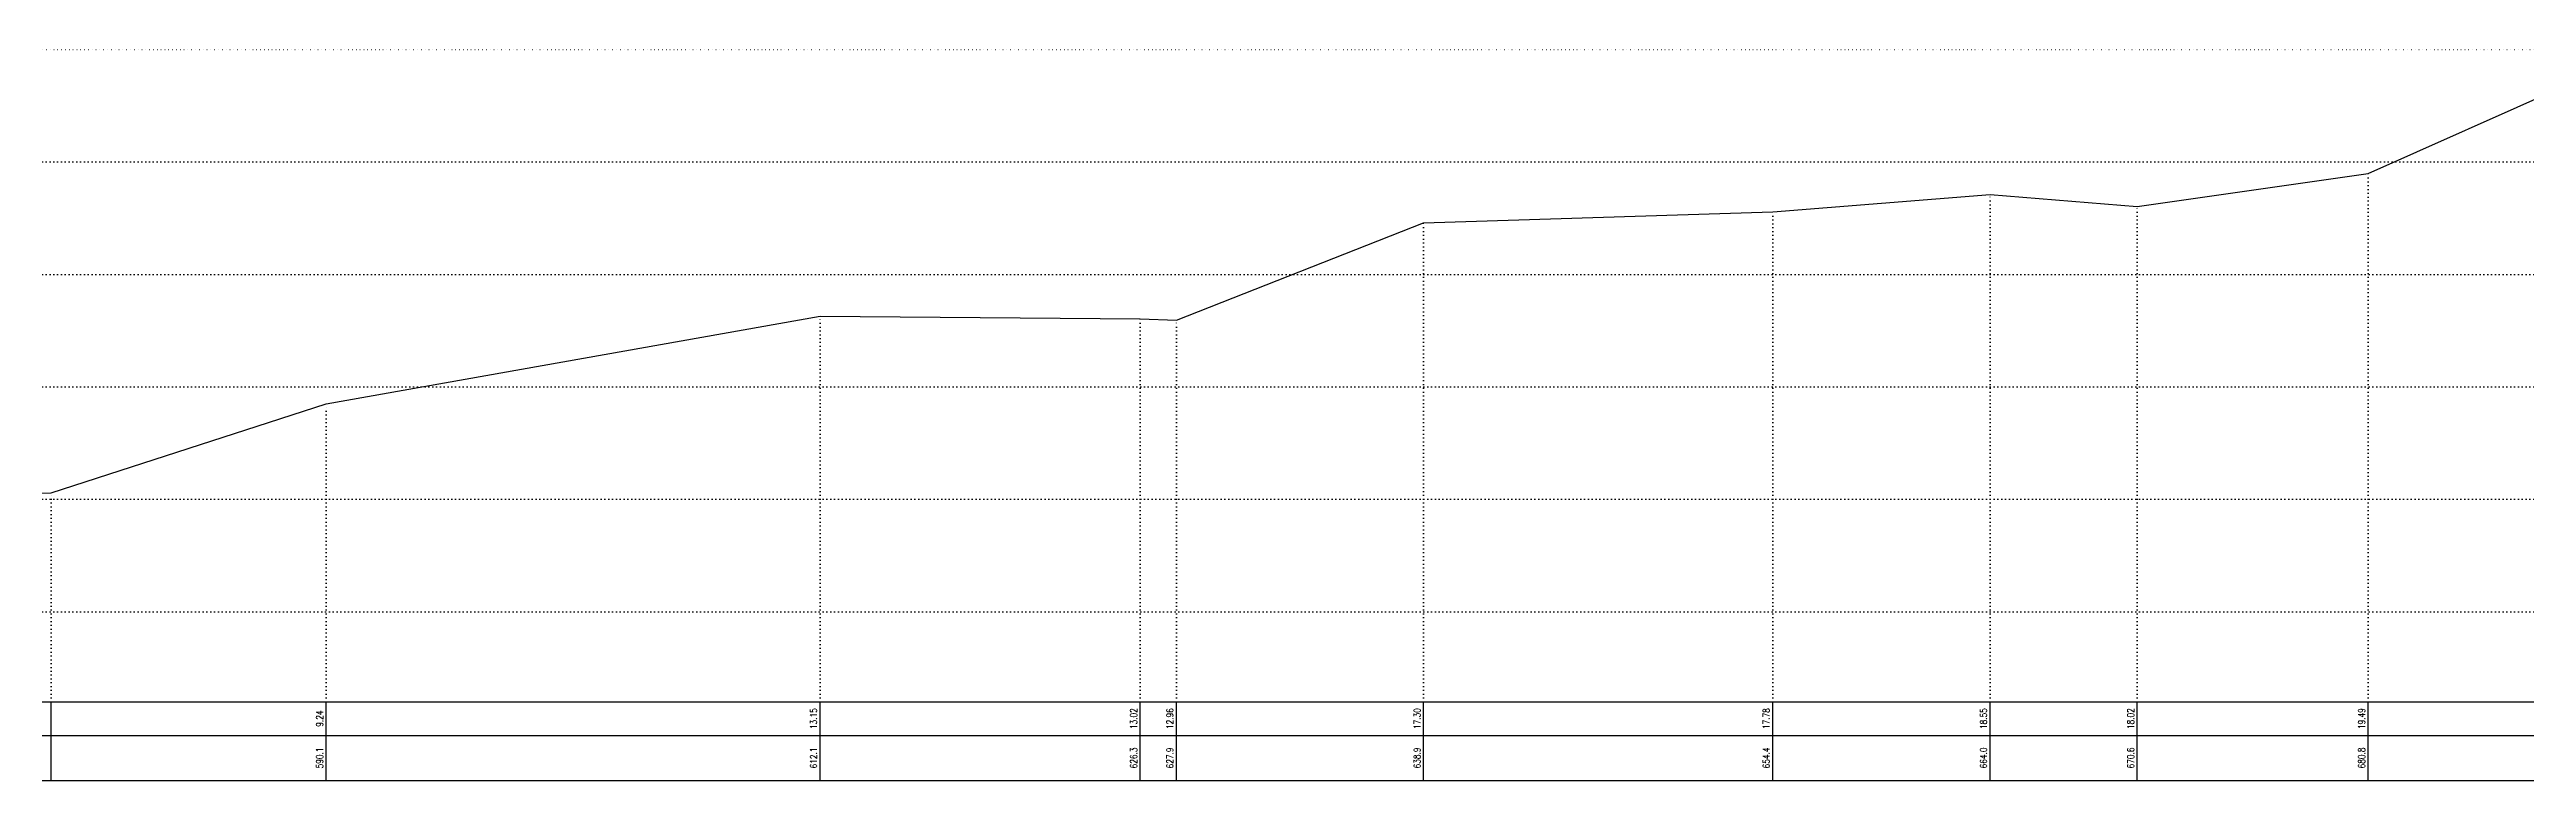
# Model space of a CAD drawing. Extents: x 391414 to 399140, y 3188456 to 3193760.
# Drawn here: x 397238 to 398339, y 3189266 to 3189591 of the extents above; entities that cross this region are included whole.
import ezdxf
from ezdxf.enums import TextEntityAlignment as Align

# ---------------------------------------------------------------- set-up
doc = ezdxf.new("R2010")
doc.units = 0
doc.linetypes.add('X4', pattern=[1.6, 0, -1.6])
for name, color, linetype in [('DMX', 1, 'CONTINUOUS'), ('zdm1', 2, 'CONTINUOUS'), ('ZDMT5', 3, 'CONTINUOUS')]:
    doc.layers.add(name, color=color, linetype=linetype)
doc.styles.add('HZ', font='rs.shx', dxfattribs={"width": 0.8, "bigfont": 'hztxt.shx'})

msp = doc.modelspace()

# ---------------------------------------------------------------- linework, layer by layer
at = {"layer": 'DMX', "linetype": 'Continuous', "flags": 128}
msp.add_lwpolyline([(397080.8, 3189389), (397239.1, 3189394.4), (397361.3, 3189433.9), (397580.7, 3189473), (397722.9, 3189471.7), (397739, 3189471.1), (397848.8, 3189514.5), (398003.9, 3189519.3), (398100.4, 3189527), (398165.8, 3189521.7), (398268.4, 3189536.4), (398356.2, 3189575.5), (398412.3, 3189576.5), (398464.8, 3189555), (398674, 3189524.8), (398917.9, 3189516), (399122, 3189515.6), (399124.6, 3189515.7)], dxfattribs=at)
at = {"layer": 'zdm1', "linetype": 'X4'}
for p, q in [((391445, 3189591.5), (399139.6, 3189591.5)), ((391445, 3189541.5), (399139.6, 3189541.5)), ((391445, 3189491.5), (399139.6, 3189491.5)), ((391445, 3189441.5), (399139.6, 3189441.5)), ((391445, 3189391.5), (399139.6, 3189391.5)), ((391445, 3189341.5), (399139.6, 3189341.5))]:
    msp.add_line(p, q, dxfattribs=at)
at = {"layer": 'zdm1', "linetype": 'Continuous'}
for p, q in [((391460, 3189301.5), (399129.6, 3189301.5)), ((391415, 3189286.5), (399129.6, 3189286.5)), ((391415, 3189266.5), (399129.6, 3189266.5))]:
    msp.add_line(p, q, dxfattribs=at)
at = {"layer": 'ZDMT5', "linetype": 'X4'}
for p, q in [((398268.4, 3189301.5), (398268.4, 3189536.4)), ((398100.4, 3189301.5), (398100.4, 3189527)), ((398165.8, 3189301.5), (398165.8, 3189521.7)), ((397848.8, 3189301.5), (397848.8, 3189514.5)), ((398003.9, 3189301.5), (398003.9, 3189519.3)), ((397580.7, 3189301.5), (397580.7, 3189473)), ((397722.9, 3189301.5), (397722.9, 3189471.7)), ((397739, 3189301.5), (397739, 3189471.1)), ((397361.3, 3189301.5), (397361.3, 3189433.9)), ((397239.1, 3189301.5), (397239.1, 3189394.4))]:
    msp.add_line(p, q, dxfattribs=at)
at = {"layer": 'ZDMT5', "linetype": 'Continuous'}
for p, q in [((397239.1, 3189266.5), (397239.1, 3189301.5)), ((397361.3, 3189266.5), (397361.3, 3189301.5)), ((397580.7, 3189266.5), (397580.7, 3189301.5)), ((397722.9, 3189266.5), (397722.9, 3189301.5)), ((397739, 3189266.5), (397739, 3189301.5)), ((397848.8, 3189266.5), (397848.8, 3189301.5)), ((398003.9, 3189266.5), (398003.9, 3189301.5)), ((398100.4, 3189266.5), (398100.4, 3189301.5)), ((398165.8, 3189266.5), (398165.8, 3189301.5)), ((398268.4, 3189266.5), (398268.4, 3189301.5))]:
    msp.add_line(p, q, dxfattribs=at)

# ---------------------------------------------------------------- texts
at = {"layer": 'ZDMT5', "linetype": 'Continuous', "style": 'HZ', "width": 0.8}
for s, p in [('9.24', (397360.8, 3189294)), ('13.15', (397580.2, 3189294)), ('13.02', (397722.4, 3189294)), ('12.96', (397738.5, 3189294)), ('17.30', (397848.3, 3189294)), ('17.78', (398003.4, 3189294)), ('18.55', (398099.9, 3189294)), ('18.02', (398165.3, 3189294)), ('19.49', (398267.9, 3189294)), ('590.1', (397360.8, 3189276.5)), ('612.1', (397580.2, 3189276.5)), ('626.3', (397722.4, 3189276.5)), ('627.9', (397738.5, 3189276.5)), ('638.9', (397848.3, 3189276.5)), ('654.4', (398003.4, 3189276.5)), ('664.0', (398099.9, 3189276.5)), ('670.6', (398165.3, 3189276.5)), ('680.8', (398267.9, 3189276.5))]:
    msp.add_text(s, height=3, rotation=90, dxfattribs=at).set_placement(p, align=Align.BOTTOM_CENTER)

doc.saveas('drawing.dxf')
